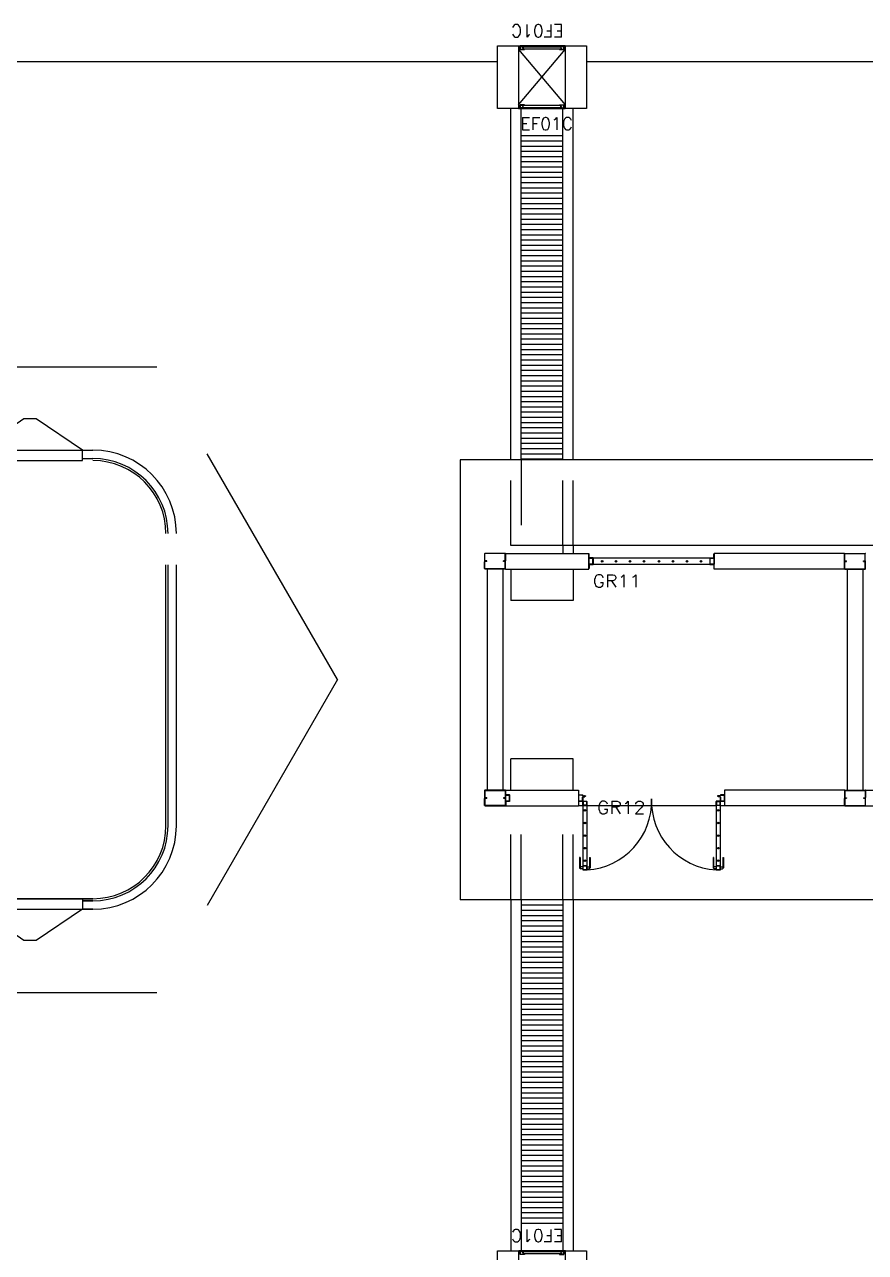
# Model space of a CAD drawing. Header units: millimetres. Extents: x 2046 to 2564, y 885 to 1120.
# Drawn here: x 2315.53 to 2323.59, y 938.29 to 950.06 of the extents above; entities that cross this region are included whole.
import ezdxf

# ---------------------------------------------------------------- set-up
doc = ezdxf.new("R2010")
doc.units = ezdxf.units.MM
doc.header["$LTSCALE"] = 10
doc.linetypes.add('DASHED2', pattern=[0.375, 0.25, -0.125])
doc.linetypes.add('HIDDEN', pattern=[0.375, 0.25, -0.125])
for name, color, linetype in [('AR-ALV', 2, 'Continuous'), ('AR-CALÇADA', 1, 'Continuous'), ('AR-ESQ', 1, 'Continuous'), ('AR-ESTC', 3, 'Continuous'), ('AR-ESTC-C', 3, 'Continuous'), ('AR-ESTC-V3', 3, 'Continuous'), ('AR-PISO', 1, 'Continuous'), ('AR-PISO2', 1, 'Continuous'), ('AR-PORTA', 1, 'Continuous'), ('AR-PROJ', 1, 'HIDDEN'), ('AR-PROJ-RAMPA', 1, 'HIDDEN'), ('AR-SHAFT', 1, 'Continuous'), ('DET-HATCH ACO', 1, 'Continuous'), ('DET-PERFIL CADEIRA-C', 2, 'Continuous'), ('DET-PROJ', 1, 'DASHED2'), ('DT-ESQ-PERFIL CADEIRA-C', 2, 'Continuous'), ('DT-ESQ-PERFIL CADEIRA-V', 1, 'Continuous'), ('DT-ESQ-VENEZIANA-C', 1, 'Continuous'), ('DT-ESQ-VENEZIANA-V', 1, 'Continuous'), ('DT-TXTESQ', 2, 'Continuous'), ('DT-TXTMOD', 1, 'Continuous'), ('esq-c', 1, 'Continuous'), ('maçaneta', 1, 'Continuous'), ('PM-TXT', 2, 'Continuous'), ('porta-c', 1, 'Continuous'), ('porta-v', 2, 'Continuous')]:
    doc.layers.add(name, color=color, linetype=linetype)
doc.layers.add('pontozero', color=7, linetype='Continuous', plot=False)
doc.styles.add('S10', font='simplex.shx', dxfattribs={"height": 0.1})
doc.styles.add('S12', font='simplex.shx', dxfattribs={"width": 1.1, "height": 0.12})

# ---------------------------------------------------------------- blocks, each defined once
blk = doc.blocks.new('EF01C-P')
at = {"layer": 'DT-ESQ-PERFIL CADEIRA-C', "ltscale": 0.1}
for points in [[(0.01, 0.002), (0.01, 0.003), (0.002, 0.003, 1), (0.002, 0), (0.015, 0, 0.414214), (0.016, 0.002), (0.016, 0.033), (0.043, 0.033)], [(0.043, 0.006), (0.018, 0.006), (0.018, 0.016), (0.016, 0.016), (0.016, 0.006, 0.414214), (0.018, 0.005), (0.043, 0.005), (0.056, 0.005, 1), (0.056, 0.008), (0.043, 0.008), (0.043, 0.02), (0.043, 0.032), (0.056, 0.032, 1), (0.056, 0.035), (0.043, 0.035), (0.016, 0.035, 0.414214), (0.015, 0.033), (0.015, 0.002), (0.002, 0.002)], [(0.041, 0.02), (0.041, 0.032, -0.414214), (0.043, 0.033), (0.056, 0.033)], [(0.041, 0.02), (0.041, 0.008, 0.414214), (0.043, 0.006), (0.056, 0.006)], [(0.407, 0.006), (0.432, 0.006), (0.432, 0.016), (0.433, 0.016), (0.433, 0.006, -0.414214), (0.432, 0.005), (0.407, 0.005), (0.394, 0.005, -1), (0.394, 0.008), (0.407, 0.008), (0.407, 0.02), (0.407, 0.032), (0.394, 0.032, -1), (0.394, 0.035), (0.407, 0.035), (0.433, 0.035, -0.414214), (0.435, 0.033), (0.435, 0.002), (0.448, 0.002)], [(0.409, 0.02), (0.409, 0.032, 0.414214), (0.407, 0.033), (0.394, 0.033)], [(0.409, 0.02), (0.409, 0.008, -0.414214), (0.407, 0.006), (0.394, 0.006)], [(0.44, 0.002), (0.44, 0.003), (0.448, 0.003, -1), (0.448, 0), (0.435, 0, -0.414214), (0.433, 0.002), (0.433, 0.033), (0.407, 0.033)]]:
    blk.add_lwpolyline(points, format="xyb", dxfattribs=at)
at = {"layer": 'DT-ESQ-PERFIL CADEIRA-V', "ltscale": 0.1}
blk.add_line((0.015, 0), (0.435, 0), dxfattribs=at)
at = {"layer": 'DT-ESQ-VENEZIANA-C', "ltscale": 0.1}
for p, q in [((0.043, 0.011), (0.407, 0.011)), ((0.043, 0.009), (0.407, 0.009))]:
    blk.add_line(p, q, dxfattribs=at)
at = {"layer": 'DT-ESQ-VENEZIANA-V', "ltscale": 0.1}
blk.add_line((0.043, 0.031), (0.407, 0.031), dxfattribs=at)
at = {"layer": 'DT-TXTESQ', "ltscale": 0.1, "style": 'S12'}
blk.add_text('EF01C', height=0.12, dxfattribs=at).set_placement((0.019, -0.205))
at = {"layer": 'DT-TXTMOD', "ltscale": 0.1, "style": 'S10', "flags": 3}
blk.add_attdef('EF01C', (0.021, -0.14), '', height=0.1, dxfattribs=at)
blk = doc.blocks.new('new block')
at = {"layer": 'AR-ESTC-C', "ltscale": 0.25}
for p, q in [((-37.421, -7.575), (-38.421, -7.575)), ((-38.421, -7.575), (-38.421, -7.675)), ((-37.421, -7.675), (-37.421, -7.575)), ((-37.421, -7.675), (-38.421, -7.675)), ((-38.421, -7.675), (-37.978, -7.975)), ((-37.86, -7.975), (-37.421, -7.675)), ((-37.978, -7.975), (-37.86, -7.975))]:
    blk.add_line(p, q, dxfattribs=at)
blk = doc.blocks.new('gr12-met-01p')
at = {"layer": 'DET-HATCH ACO'}
for centre, start, end in [((0.042, -0.106), 273.424, 1.9278), ((1.358, -0.106), 178.0722, 266.576)]:
    blk.add_arc(centre, 0.659, start, end, dxfattribs=at)
at = {"layer": 'esq-c'}
for p, q in [((0, -0.047), (0, -0.103)), ((0.002, -0.045), (0.038, -0.045)), ((0.038, -0.047), (0.002, -0.047)), ((0.002, -0.103), (0.002, -0.047)), ((0.038, -0.104), (0.002, -0.104)), ((0.002, -0.105), (0.038, -0.105)), ((0.039, -0.053), (0.039, -0.047)), ((0.039, -0.103), (0.039, -0.066)), ((0.04, -0.047), (0.04, -0.053)), ((0.04, -0.066), (0.04, -0.103)), ((0.041, -0.053), (0.069, -0.053)), ((0.041, -0.055), (0.069, -0.055)), ((0.041, -0.064), (0.057, -0.064)), ((0.041, -0.065), (0.057, -0.065)), ((0.041, -0.144), (0.041, -0.108)), ((0.043, -0.106), (0.079, -0.106)), ((0.079, -0.107), (0.043, -0.107)), ((0.043, -0.108), (0.043, -0.144)), ((0.058, -0.057), (0.058, -0.063)), ((0.059, -0.057), (0.059, -0.063)), ((0.069, -0.056), (0.06, -0.056)), ((0.08, -0.108), (0.08, -0.144)), ((0.081, -0.144), (0.081, -0.108)), ((1.319, -0.144), (1.319, -0.108)), ((1.357, -0.106), (1.321, -0.106)), ((1.321, -0.107), (1.357, -0.107)), ((1.321, -0.108), (1.321, -0.144)), ((1.359, -0.053), (1.332, -0.053)), ((1.359, -0.055), (1.332, -0.055)), ((1.332, -0.056), (1.34, -0.056)), ((1.341, -0.057), (1.341, -0.063)), ((1.342, -0.057), (1.342, -0.063)), ((1.359, -0.064), (1.343, -0.064)), ((1.359, -0.065), (1.343, -0.065)), ((1.358, -0.108), (1.358, -0.144)), ((1.359, -0.144), (1.359, -0.108)), ((1.36, -0.047), (1.36, -0.053)), ((1.36, -0.066), (1.36, -0.103)), ((1.361, -0.053), (1.361, -0.047)), ((1.398, -0.045), (1.362, -0.045)), ((1.362, -0.047), (1.398, -0.047)), ((1.361, -0.103), (1.361, -0.066)), ((1.362, -0.104), (1.398, -0.104)), ((1.398, -0.105), (1.362, -0.105)), ((1.399, -0.103), (1.399, -0.047)), ((1.4, -0.047), (1.4, -0.103)), ((0.079, -0.144), (0.043, -0.144)), ((0.043, -0.146), (0.079, -0.146)), ((1.321, -0.144), (1.357, -0.144)), ((1.357, -0.146), (1.321, -0.146)), ((0.041, -0.726), (0.041, -0.762)), ((0.043, -0.724), (0.079, -0.724)), ((0.079, -0.725), (0.043, -0.725)), ((0.043, -0.762), (0.043, -0.726)), ((0.079, -0.762), (0.043, -0.762)), ((0.043, -0.764), (0.079, -0.764)), ((0.08, -0.762), (0.08, -0.726)), ((0.081, -0.726), (0.081, -0.762)), ((1.319, -0.726), (1.319, -0.762)), ((1.357, -0.724), (1.321, -0.724)), ((1.321, -0.725), (1.357, -0.725)), ((1.321, -0.762), (1.321, -0.726)), ((1.321, -0.762), (1.357, -0.762)), ((1.357, -0.764), (1.321, -0.764)), ((1.358, -0.762), (1.358, -0.726)), ((1.359, -0.726), (1.359, -0.762))]:
    blk.add_line(p, q, dxfattribs=at)
for centre, radius, start, end in [((0.002, -0.047), 0.00225, 90, 180), ((0.002, -0.103), 0.00225, 180, 270), ((0.002, -0.047), 0.00075, 90, 180), ((0.002, -0.103), 0.00075, 180, 270), ((0.038, -0.047), 0.00225, 360, 90), ((0.038, -0.047), 0.00075, 360, 90), ((0.038, -0.103), 0.00225, 270, 0), ((0.038, -0.103), 0.00075, 270, 0), ((0.041, -0.053), 0.00225, 180, 269.9975), ((0.041, -0.066), 0.00225, 90, 180), ((0.041, -0.053), 0.00075, 180, 270), ((0.041, -0.066), 0.00075, 90, 180), ((0.043, -0.108), 0.00225, 90, 180), ((0.043, -0.108), 0.00075, 90, 180), ((0.057, -0.063), 0.00075, 270, 0), ((0.057, -0.063), 0.00225, 270, 0), ((0.06, -0.057), 0.00225, 90, 180), ((0.06, -0.057), 0.00075, 90, 180), ((0.069, -0.055), 0.0015, 270, 90), ((0.079, -0.108), 0.00225, 360, 90), ((0.079, -0.108), 0.00075, 360, 90), ((1.321, -0.108), 0.00225, 90, 180), ((1.321, -0.108), 0.00075, 90, 180), ((1.332, -0.055), 0.0015, 90, 270), ((1.34, -0.057), 0.00225, 0, 90), ((1.34, -0.057), 0.00075, 0, 90), ((1.343, -0.063), 0.00225, 180, 270), ((1.343, -0.063), 0.00075, 180, 270), ((1.357, -0.108), 0.00225, 360, 90), ((1.357, -0.108), 0.00075, 360, 90), ((1.359, -0.053), 0.00225, 270.0025, 0), ((1.359, -0.053), 0.00075, 270, 0), ((1.359, -0.066), 0.00225, 0, 90), ((1.359, -0.066), 0.00075, 0, 90), ((1.362, -0.047), 0.00225, 90, 180), ((1.362, -0.103), 0.00225, 180, 270), ((1.362, -0.047), 0.00075, 90, 180), ((1.362, -0.103), 0.00075, 180, 270), ((1.398, -0.047), 0.00225, 360, 90), ((1.398, -0.047), 0.00075, 360, 90), ((1.398, -0.103), 0.00225, 270, 0), ((1.398, -0.103), 0.00075, 270, 0), ((0.043, -0.144), 0.00225, 180, 270), ((0.043, -0.144), 0.00075, 180, 270), ((0.079, -0.144), 0.00225, 270, 0), ((0.079, -0.144), 0.00075, 270, 0), ((1.321, -0.144), 0.00225, 180, 270), ((1.321, -0.144), 0.00075, 180, 270), ((1.357, -0.144), 0.00075, 270, 0), ((1.357, -0.144), 0.00225, 270, 0), ((0.043, -0.726), 0.00225, 90, 180), ((0.043, -0.762), 0.00225, 180, 270), ((0.043, -0.726), 0.00075, 90, 180), ((0.043, -0.762), 0.00075, 180, 270), ((0.079, -0.726), 0.00225, 360, 90), ((0.079, -0.726), 0.00075, 360, 90), ((0.079, -0.762), 0.00225, 270, 0), ((0.079, -0.762), 0.00075, 270, 0), ((1.321, -0.726), 0.00225, 90, 180), ((1.321, -0.762), 0.00225, 180, 270), ((1.321, -0.726), 0.00075, 90, 180), ((1.321, -0.762), 0.00075, 180, 270), ((1.357, -0.726), 0.00225, 360, 90), ((1.357, -0.726), 0.00075, 360, 90), ((1.357, -0.762), 0.00075, 270, 0), ((1.357, -0.762), 0.00225, 270, 0)]:
    blk.add_arc(centre, radius, start, end, dxfattribs=at)
at = {"layer": 'maçaneta'}
for p, q in [((0.011, -0.644), (0.011, -0.744)), ((0.016, -0.644), (0.011, -0.644)), ((0.016, -0.644), (0.016, -0.744)), ((0.106, -0.644), (0.106, -0.744)), ((0.106, -0.644), (0.111, -0.644)), ((0.111, -0.644), (0.111, -0.744)), ((1.289, -0.644), (1.289, -0.744)), ((1.294, -0.644), (1.289, -0.644)), ((1.294, -0.644), (1.294, -0.744)), ((1.384, -0.644), (1.384, -0.744)), ((1.384, -0.644), (1.389, -0.644)), ((1.389, -0.644), (1.389, -0.744)), ((0.016, -0.744), (0.011, -0.744)), ((0.011, -0.744), (0.021, -0.754)), ((0.041, -0.734), (0.016, -0.734)), ((0.041, -0.754), (0.021, -0.754)), ((0.081, -0.734), (0.106, -0.734)), ((0.081, -0.754), (0.101, -0.754)), ((0.111, -0.744), (0.101, -0.754)), ((0.106, -0.744), (0.111, -0.744)), ((1.294, -0.744), (1.289, -0.744)), ((1.289, -0.744), (1.299, -0.754)), ((1.319, -0.734), (1.294, -0.734)), ((1.319, -0.754), (1.299, -0.754)), ((1.359, -0.734), (1.384, -0.734)), ((1.359, -0.754), (1.379, -0.754)), ((1.389, -0.744), (1.379, -0.754)), ((1.384, -0.744), (1.389, -0.744))]:
    blk.add_line(p, q, dxfattribs=at)
at = {"layer": 'porta-c'}
for centre, radius in [((0.061, -0.193), 0.0075), ((0.061, -0.193), 0.005), ((1.339, -0.193), 0.0075), ((1.339, -0.193), 0.005), ((0.061, -0.314), 0.0075), ((0.061, -0.314), 0.005), ((1.339, -0.314), 0.0075), ((1.339, -0.314), 0.005), ((0.061, -0.435), 0.0075), ((0.061, -0.435), 0.005), ((1.339, -0.435), 0.0075), ((1.339, -0.435), 0.005), ((0.061, -0.556), 0.0075), ((0.061, -0.556), 0.005), ((1.339, -0.556), 0.0075), ((1.339, -0.556), 0.005), ((0.061, -0.676), 0.0075), ((0.061, -0.676), 0.005), ((1.339, -0.676), 0.0075), ((1.339, -0.676), 0.005)]:
    blk.add_circle(centre, radius, dxfattribs=at)
at = {"layer": 'porta-v'}
for p, q in [((0.041, -0.144), (0.041, -0.726)), ((0.081, -0.144), (0.081, -0.726)), ((1.319, -0.144), (1.319, -0.726)), ((1.359, -0.144), (1.359, -0.726))]:
    blk.add_line(p, q, dxfattribs=at)
at = {"layer": 'PM-TXT', "style": 'S12', "width": 1.1}
blk.add_attdef('GR', (0.177, -0.226), '', height=0.12, dxfattribs=at)
at = {"layer": 'PM-TXT', "style": 'S12', "width": 1.1, "flags": 1}
for tag, p in [('LARGURA', (0.177, -0.426)), ('FERRAGEM', (0.177, -0.63))]:
    blk.add_attdef(tag, p, '', height=0.12, dxfattribs=at)
blk = doc.blocks.new('gr11-met-01p')
at = {"layer": 'DET-PERFIL CADEIRA-C'}
for points in [[(0, -0.005), (0, -0.042, 0.414214), (0.003, -0.045), (0.04, -0.045), (0.04, -0.043), (0.003, -0.043, -0.414214), (0.002, -0.042), (0.002, -0.005)], [(0, -0.145), (0, -0.108, -0.414214), (0.003, -0.105), (0.04, -0.105), (0.04, -0.107), (0.003, -0.107, 0.414214), (0.002, -0.108), (0.002, -0.145)], [(1.2, -0.005), (1.2, -0.042, -0.414214), (1.197, -0.045), (1.16, -0.045), (1.16, -0.043), (1.197, -0.043, 0.414214), (1.198, -0.042), (1.198, -0.005)], [(1.2, -0.145), (1.2, -0.108, 0.414214), (1.197, -0.105), (1.16, -0.105), (1.16, -0.107), (1.197, -0.107, -0.414214), (1.198, -0.108), (1.198, -0.145)]]:
    blk.add_lwpolyline(points, format="xyb", close=True, dxfattribs=at)
at = {"layer": 'esq-c'}
for p, q in [((0, -0.047), (0, -0.103)), ((0.001, -0.103), (0.001, -0.047)), ((0.002, -0.045), (0.038, -0.045)), ((0.038, -0.047), (0.002, -0.047)), ((0.038, -0.104), (0.002, -0.104)), ((0.002, -0.105), (0.038, -0.105)), ((0.038, -0.103), (0.038, -0.047)), ((0.04, -0.047), (0.04, -0.103)), ((1.16, -0.047), (1.16, -0.103)), ((1.162, -0.045), (1.198, -0.045)), ((1.198, -0.047), (1.162, -0.047)), ((1.162, -0.103), (1.162, -0.047)), ((1.198, -0.104), (1.162, -0.104)), ((1.162, -0.105), (1.198, -0.105)), ((1.199, -0.103), (1.199, -0.047)), ((1.2, -0.047), (1.2, -0.103))]:
    blk.add_line(p, q, dxfattribs=at)
for centre, radius, start, end in [((0.002, -0.047), 0.00225, 90, 180), ((0.002, -0.103), 0.00225, 180, 270), ((0.002, -0.047), 0.00075, 90, 180), ((0.002, -0.103), 0.00075, 180, 270), ((0.038, -0.047), 0.00225, 360, 90), ((0.038, -0.047), 0.00075, 360, 90), ((0.038, -0.103), 0.00075, 270, 0), ((0.038, -0.103), 0.00225, 270, 0), ((1.162, -0.047), 0.00225, 90, 180), ((1.162, -0.103), 0.00225, 180, 270), ((1.162, -0.047), 0.00075, 90, 180), ((1.162, -0.103), 0.00075, 180, 270), ((1.198, -0.047), 0.00225, 360, 90), ((1.198, -0.047), 0.00075, 360, 90), ((1.198, -0.103), 0.00075, 270, 0), ((1.198, -0.103), 0.00225, 270, 0), ((1.198, -0.103), 0.00075, 270, 0), ((1.198, -0.103), 0.00225, 270, 0)]:
    blk.add_arc(centre, radius, start, end, dxfattribs=at)
at = {"layer": 'porta-c'}
for centre, radius in [((0.127, -0.075), 0.0075), ((0.127, -0.075), 0.005), ((0.26, -0.075), 0.0075), ((0.26, -0.075), 0.005), ((0.394, -0.075), 0.0075), ((0.394, -0.075), 0.005), ((0.528, -0.075), 0.0075), ((0.528, -0.075), 0.005), ((0.672, -0.075), 0.0075), ((0.672, -0.075), 0.005), ((0.806, -0.075), 0.0075), ((0.806, -0.075), 0.005), ((0.94, -0.075), 0.0075), ((0.94, -0.075), 0.005), ((1.073, -0.075), 0.0075), ((1.073, -0.075), 0.005)]:
    blk.add_circle(centre, radius, dxfattribs=at)
at = {"layer": 'porta-v'}
for p, q in [((1.162, -0.045), (0.038, -0.045)), ((1.162, -0.105), (0.038, -0.105))]:
    blk.add_line(p, q, dxfattribs=at)
at = {"layer": 'PM-TXT', "style": 'S12', "width": 1.1}
blk.add_attdef('GR', (0.036, -0.324), '', height=0.12, dxfattribs=at)
at = {"layer": 'PM-TXT', "style": 'S12', "width": 1.1, "flags": 1}
for tag, p in [('LARGURA', (0.036, -0.524)), ('FERRAGEM', (0.036, -0.728))]:
    blk.add_attdef(tag, p, '', height=0.12, dxfattribs=at)

msp = doc.modelspace()

# ---------------------------------------------------------------- linework, layer by layer
at = {"layer": 'AR-ALV'}
for p, q in [((2320.136, 944.987), (2320.936, 944.987)), ((2320.136, 944.837), (2320.136, 944.987)), ((2320.936, 944.837), (2320.936, 944.987)), ((2323.386, 944.987), (2322.136, 944.987)), ((2322.136, 944.837), (2322.136, 944.987)), ((2323.386, 944.837), (2323.386, 944.987)), ((2319.961, 944.837), (2319.961, 942.717)), ((2320.111, 944.837), (2320.111, 942.717)), ((2320.136, 944.837), (2320.936, 944.837)), ((2323.386, 944.837), (2322.136, 944.837)), ((2323.411, 944.837), (2323.411, 942.717)), ((2323.561, 944.837), (2323.561, 942.717)), ((2320.132, 942.717), (2320.836, 942.717)), ((2320.836, 942.717), (2320.836, 942.567)), ((2323.39, 942.717), (2322.236, 942.717)), ((2322.236, 942.717), (2322.236, 942.567)), ((2323.582, 942.717), (2324.736, 942.717)), ((2320.132, 942.567), (2320.836, 942.567)), ((2323.39, 942.567), (2322.236, 942.567)), ((2323.582, 942.567), (2324.736, 942.567))]:
    msp.add_line(p, q, dxfattribs=at)
at = {"layer": 'AR-CALÇADA'}
msp.add_line((2319.701, 945.884), (2319.701, 941.667), dxfattribs=at)
at = {"layer": 'AR-ESTC'}
for points in [[(2320.061, 949.852), (2320.261, 949.852), (2320.261, 949.252), (2320.061, 949.252)], [(2320.711, 949.852), (2320.911, 949.852), (2320.911, 949.252), (2320.711, 949.252)], [(2320.261, 937.702), (2320.061, 937.702), (2320.061, 938.302), (2320.261, 938.302)], [(2320.911, 937.702), (2320.711, 937.702), (2320.711, 938.302), (2320.911, 938.302)]]:
    msp.add_lwpolyline(points, close=True, dxfattribs=at)
at = {"layer": 'AR-ESTC-V3'}
for p, q in [((2320.186, 945.884), (2320.186, 949.252)), ((2320.286, 945.884), (2320.286, 949.252)), ((2320.686, 945.884), (2320.686, 949.252)), ((2320.786, 945.884), (2320.786, 949.252)), ((2320.186, 941.667), (2320.186, 938.302)), ((2320.286, 941.667), (2320.286, 938.302)), ((2320.286, 941.667), (2320.286, 938.302)), ((2320.686, 941.667), (2320.686, 938.302)), ((2320.686, 941.667), (2320.686, 938.302)), ((2320.786, 941.667), (2320.786, 938.302)), ((2320.286, 939.867), (2320.686, 939.867)), ((2320.286, 939.817), (2320.686, 939.817)), ((2320.286, 939.767), (2320.686, 939.767)), ((2320.286, 939.717), (2320.686, 939.717)), ((2320.286, 939.667), (2320.686, 939.667)), ((2320.286, 939.617), (2320.686, 939.617)), ((2320.286, 939.567), (2320.686, 939.567)), ((2320.286, 939.517), (2320.686, 939.517)), ((2320.286, 939.467), (2320.686, 939.467)), ((2320.286, 939.417), (2320.686, 939.417)), ((2320.286, 939.367), (2320.686, 939.367)), ((2320.286, 939.317), (2320.686, 939.317)), ((2320.286, 939.267), (2320.686, 939.267)), ((2320.286, 939.217), (2320.686, 939.217)), ((2320.286, 939.167), (2320.686, 939.167)), ((2320.286, 939.117), (2320.686, 939.117)), ((2320.286, 939.067), (2320.686, 939.067)), ((2320.286, 939.017), (2320.686, 939.017)), ((2320.286, 938.967), (2320.686, 938.967)), ((2320.286, 938.917), (2320.686, 938.917)), ((2320.286, 938.867), (2320.686, 938.867)), ((2320.286, 938.817), (2320.686, 938.817)), ((2320.286, 938.767), (2320.686, 938.767)), ((2320.286, 938.717), (2320.686, 938.717)), ((2320.286, 938.667), (2320.686, 938.667)), ((2320.286, 938.617), (2320.686, 938.617)), ((2320.286, 938.567), (2320.686, 938.567))]:
    msp.add_line(p, q, dxfattribs=at)
at = {"layer": 'AR-ESTC-V3', "color": 1}
for p, q in [((2320.286, 948.993), (2320.686, 948.993)), ((2320.286, 948.943), (2320.686, 948.943)), ((2320.286, 948.893), (2320.686, 948.893)), ((2320.286, 948.843), (2320.686, 948.843)), ((2320.286, 948.793), (2320.686, 948.793)), ((2320.286, 948.743), (2320.686, 948.743)), ((2320.286, 948.693), (2320.686, 948.693)), ((2320.286, 948.643), (2320.686, 948.643)), ((2320.286, 948.593), (2320.686, 948.593)), ((2320.286, 948.543), (2320.686, 948.543)), ((2320.286, 948.493), (2320.686, 948.493)), ((2320.286, 948.443), (2320.686, 948.443)), ((2320.286, 948.393), (2320.686, 948.393)), ((2320.286, 948.343), (2320.686, 948.343)), ((2320.286, 948.293), (2320.686, 948.293)), ((2320.286, 948.243), (2320.686, 948.243)), ((2320.286, 948.193), (2320.686, 948.193)), ((2320.286, 948.143), (2320.686, 948.143)), ((2320.286, 948.093), (2320.686, 948.093)), ((2320.286, 948.043), (2320.686, 948.043)), ((2320.286, 947.993), (2320.686, 947.993)), ((2320.286, 947.943), (2320.686, 947.943)), ((2320.286, 947.893), (2320.686, 947.893)), ((2320.286, 947.843), (2320.686, 947.843)), ((2320.286, 947.793), (2320.686, 947.793)), ((2320.286, 947.743), (2320.686, 947.743)), ((2320.286, 947.693), (2320.686, 947.693)), ((2320.286, 947.643), (2320.686, 947.643)), ((2320.286, 947.593), (2320.686, 947.593)), ((2320.286, 947.543), (2320.686, 947.543)), ((2320.286, 947.493), (2320.686, 947.493)), ((2320.286, 947.443), (2320.686, 947.443)), ((2320.286, 947.393), (2320.686, 947.393)), ((2320.286, 947.343), (2320.686, 947.343)), ((2320.286, 947.293), (2320.686, 947.293)), ((2320.286, 947.243), (2320.686, 947.243)), ((2320.286, 947.193), (2320.686, 947.193)), ((2320.286, 947.143), (2320.686, 947.143)), ((2320.286, 947.093), (2320.686, 947.093)), ((2320.286, 947.043), (2320.686, 947.043)), ((2320.286, 946.993), (2320.686, 946.993)), ((2320.286, 946.943), (2320.686, 946.943)), ((2320.286, 946.893), (2320.686, 946.893)), ((2320.286, 946.843), (2320.686, 946.843)), ((2320.286, 946.793), (2320.686, 946.793)), ((2320.286, 946.743), (2320.686, 946.743)), ((2320.286, 946.693), (2320.686, 946.693)), ((2320.286, 946.643), (2320.686, 946.643)), ((2320.286, 946.593), (2320.686, 946.593)), ((2320.286, 946.593), (2320.686, 946.593)), ((2320.286, 946.543), (2320.686, 946.543)), ((2320.286, 946.543), (2320.686, 946.543)), ((2320.286, 946.493), (2320.686, 946.493)), ((2320.286, 946.443), (2320.686, 946.443)), ((2320.286, 946.393), (2320.686, 946.393)), ((2320.286, 946.343), (2320.686, 946.343)), ((2320.286, 946.293), (2320.686, 946.293)), ((2320.286, 946.243), (2320.686, 946.243)), ((2320.286, 946.193), (2320.686, 946.193)), ((2320.286, 946.143), (2320.686, 946.143)), ((2320.286, 946.093), (2320.686, 946.093)), ((2320.286, 946.043), (2320.686, 946.043)), ((2320.286, 945.993), (2320.686, 945.993)), ((2320.286, 945.943), (2320.686, 945.943)), ((2320.286, 945.884), (2320.286, 945.893)), ((2320.286, 945.893), (2320.686, 945.893)), ((2320.686, 945.884), (2320.686, 945.893)), ((2320.286, 941.617), (2320.686, 941.617)), ((2320.286, 941.567), (2320.686, 941.567)), ((2320.286, 941.517), (2320.686, 941.517)), ((2320.286, 941.467), (2320.686, 941.467)), ((2320.286, 941.417), (2320.686, 941.417)), ((2320.286, 941.367), (2320.686, 941.367)), ((2320.286, 941.317), (2320.686, 941.317)), ((2320.286, 941.267), (2320.686, 941.267)), ((2320.286, 941.217), (2320.686, 941.217)), ((2320.286, 941.167), (2320.686, 941.167)), ((2320.286, 941.117), (2320.686, 941.117)), ((2320.286, 941.067), (2320.686, 941.067)), ((2320.286, 941.017), (2320.686, 941.017)), ((2320.286, 940.967), (2320.686, 940.967)), ((2320.286, 940.917), (2320.686, 940.917)), ((2320.286, 940.867), (2320.686, 940.867)), ((2320.286, 940.817), (2320.686, 940.817)), ((2320.286, 940.767), (2320.686, 940.767)), ((2320.286, 940.767), (2320.686, 940.767)), ((2320.286, 940.717), (2320.686, 940.717)), ((2320.286, 940.717), (2320.686, 940.717)), ((2320.286, 940.667), (2320.686, 940.667)), ((2320.286, 940.617), (2320.686, 940.617)), ((2320.286, 940.567), (2320.686, 940.567)), ((2320.286, 940.517), (2320.686, 940.517)), ((2320.286, 940.467), (2320.686, 940.467)), ((2320.286, 940.417), (2320.686, 940.417)), ((2320.286, 940.367), (2320.686, 940.367)), ((2320.286, 940.317), (2320.686, 940.317)), ((2320.286, 940.267), (2320.686, 940.267)), ((2320.286, 940.217), (2320.686, 940.217)), ((2320.286, 940.167), (2320.686, 940.167)), ((2320.286, 940.117), (2320.686, 940.117)), ((2320.286, 940.067), (2320.686, 940.067)), ((2320.286, 940.017), (2320.686, 940.017)), ((2320.286, 939.967), (2320.686, 939.967)), ((2320.286, 939.917), (2320.686, 939.917))]:
    msp.add_line(p, q, dxfattribs=at)
at = {"layer": 'AR-PISO'}
for p, q in [((2327.342, 945.884), (2319.701, 945.884)), ((2326.186, 945.062), (2320.186, 945.062)), ((2320.186, 944.837), (2320.186, 944.537)), ((2320.786, 944.837), (2320.786, 944.537)), ((2320.786, 944.537), (2320.186, 944.537)), ((2320.786, 943.017), (2320.186, 943.017)), ((2320.186, 942.717), (2320.186, 943.017)), ((2320.786, 942.717), (2320.786, 943.017)), ((2320.877, 942.567), (2320.836, 942.567)), ((2322.155, 942.567), (2320.917, 942.567)), ((2322.236, 942.567), (2322.195, 942.567)), ((2327.342, 941.667), (2319.701, 941.667)), ((2327.342, 941.667), (2319.701, 941.667))]:
    msp.add_line(p, q, dxfattribs=at)
at = {"layer": 'AR-PISO2'}
for p, q in [((2314.911, 949.702), (2320.061, 949.702)), ((2320.911, 949.702), (2326.061, 949.702))]:
    msp.add_line(p, q, dxfattribs=at)
at = {"layer": 'AR-PROJ'}
for p, q in [((2289.087, 946.777), (2316.795, 946.777)), ((2289.087, 946.777), (2316.795, 946.777)), ((2289.087, 946.777), (2316.795, 946.777)), ((2318.527, 943.777), (2316.795, 946.777)), ((2318.527, 943.777), (2316.795, 946.777)), ((2318.527, 943.777), (2316.795, 946.777)), ((2318.527, 943.777), (2316.795, 940.777)), ((2318.527, 943.777), (2316.795, 940.777)), ((2318.527, 943.777), (2316.795, 940.777)), ((2289.087, 940.777), (2316.795, 940.777)), ((2289.087, 940.777), (2316.795, 940.777)), ((2289.087, 940.777), (2316.795, 940.777))]:
    msp.add_line(p, q, dxfattribs=at)
at = {"layer": 'AR-PROJ-RAMPA'}
for p, q in [((2312.637, 945.877), (2316.182, 945.877)), ((2312.637, 945.877), (2316.182, 945.877)), ((2316.082, 945.977), (2316.182, 945.977)), ((2316.082, 945.977), (2316.182, 945.977)), ((2316.082, 945.897), (2316.182, 945.897)), ((2316.082, 945.897), (2316.182, 945.897)), ((2316.882, 942.377), (2316.882, 945.177)), ((2316.882, 942.377), (2316.882, 945.177)), ((2316.882, 942.377), (2316.882, 945.177)), ((2316.902, 942.377), (2316.902, 945.177)), ((2316.902, 942.377), (2316.902, 945.177)), ((2316.902, 942.377), (2316.902, 945.177)), ((2316.982, 942.377), (2316.982, 945.177)), ((2316.982, 942.377), (2316.982, 945.177)), ((2316.982, 942.377), (2316.982, 945.177)), ((2289.286, 941.677), (2316.181, 941.677)), ((2316.181, 941.677), (2289.286, 941.677)), ((2316.082, 941.657), (2316.181, 941.657)), ((2316.181, 941.657), (2316.082, 941.657)), ((2316.082, 941.577), (2316.181, 941.577)), ((2316.181, 941.577), (2316.082, 941.577))]:
    msp.add_line(p, q, dxfattribs=at)
for centre, radius, start, end in [((2316.182, 945.177), 0.8, 0, 90), ((2316.182, 945.177), 0.8, 0, 90), ((2316.182, 945.177), 0.8, 0, 90), ((2316.182, 945.177), 0.72, 0, 90), ((2316.182, 945.177), 0.72, 0, 90), ((2316.182, 945.177), 0.72, 0, 90), ((2316.182, 945.177), 0.7, 0, 90), ((2316.182, 945.177), 0.7, 0, 90), ((2316.182, 945.177), 0.7, 0, 90), ((2316.182, 942.377), 0.7, 270, 0), ((2316.182, 942.377), 0.72, 270, 0), ((2316.182, 942.377), 0.8, 270, 0), ((2316.182, 942.377), 0.7, 270, 0), ((2316.182, 942.377), 0.72, 270, 0), ((2316.182, 942.377), 0.8, 270, 0), ((2316.182, 942.377), 0.7, 270, 0), ((2316.182, 942.377), 0.72, 270, 0), ((2316.182, 942.377), 0.8, 270, 0)]:
    msp.add_arc(centre, radius, start, end, dxfattribs=at)
at = {"layer": 'AR-SHAFT'}
for p, q in [((2320.262, 949.287), (2320.709, 949.817)), ((2320.262, 949.817), (2320.709, 949.287))]:
    msp.add_line(p, q, dxfattribs=at)
at = {"layer": 'DET-PERFIL CADEIRA-C'}
for p, q in [((2319.936, 944.983), (2319.936, 944.917)), ((2319.939, 944.917), (2319.939, 944.982)), ((2320.132, 944.987), (2319.94, 944.987)), ((2320.131, 944.985), (2319.941, 944.985)), ((2320.133, 944.917), (2320.133, 944.982)), ((2320.136, 944.983), (2320.136, 944.917)), ((2323.386, 944.983), (2323.386, 944.917)), ((2323.386, 944.983), (2323.386, 944.917)), ((2323.389, 944.917), (2323.389, 944.982)), ((2323.389, 944.917), (2323.389, 944.982)), ((2323.39, 944.987), (2323.582, 944.987)), ((2323.39, 944.987), (2323.582, 944.987)), ((2323.391, 944.985), (2323.581, 944.985)), ((2323.391, 944.985), (2323.581, 944.985)), ((2323.583, 944.917), (2323.583, 944.982)), ((2323.583, 944.917), (2323.583, 944.982)), ((2319.936, 944.842), (2319.936, 944.908)), ((2319.939, 944.842), (2319.939, 944.907)), ((2319.956, 944.912), (2319.94, 944.912)), ((2320.132, 944.837), (2319.94, 944.837)), ((2319.956, 944.915), (2319.941, 944.915)), ((2319.956, 944.91), (2319.941, 944.91)), ((2320.131, 944.84), (2319.941, 944.84)), ((2319.956, 944.91), (2319.956, 944.915)), ((2320.131, 944.915), (2320.116, 944.915)), ((2320.116, 944.91), (2320.116, 944.915)), ((2320.132, 944.912), (2320.116, 944.912)), ((2320.131, 944.91), (2320.116, 944.91)), ((2320.133, 944.842), (2320.133, 944.907)), ((2320.136, 944.842), (2320.136, 944.908)), ((2323.386, 944.842), (2323.386, 944.908)), ((2323.386, 944.842), (2323.386, 944.908)), ((2323.389, 944.842), (2323.389, 944.907)), ((2323.389, 944.842), (2323.389, 944.907)), ((2323.39, 944.912), (2323.406, 944.912)), ((2323.39, 944.912), (2323.406, 944.912)), ((2323.39, 944.837), (2323.582, 944.837)), ((2323.39, 944.837), (2323.582, 944.837)), ((2323.391, 944.915), (2323.406, 944.915)), ((2323.391, 944.915), (2323.406, 944.915)), ((2323.391, 944.91), (2323.406, 944.91)), ((2323.391, 944.91), (2323.406, 944.91)), ((2323.391, 944.84), (2323.581, 944.84)), ((2323.391, 944.84), (2323.581, 944.84)), ((2323.406, 944.91), (2323.406, 944.915)), ((2323.406, 944.91), (2323.406, 944.915)), ((2323.566, 944.91), (2323.566, 944.915)), ((2323.566, 944.915), (2323.581, 944.915)), ((2323.566, 944.91), (2323.566, 944.915)), ((2323.566, 944.915), (2323.581, 944.915)), ((2323.566, 944.912), (2323.582, 944.912)), ((2323.566, 944.912), (2323.582, 944.912)), ((2323.566, 944.91), (2323.581, 944.91)), ((2323.566, 944.91), (2323.581, 944.91)), ((2323.583, 944.842), (2323.583, 944.907)), ((2323.583, 944.842), (2323.583, 944.907)), ((2323.586, 944.842), (2323.586, 944.908)), ((2323.586, 944.842), (2323.586, 944.908)), ((2319.936, 942.713), (2319.936, 942.647)), ((2319.936, 942.713), (2319.936, 942.647)), ((2319.936, 942.713), (2319.936, 942.647)), ((2319.939, 942.712), (2319.939, 942.647)), ((2319.939, 942.712), (2319.939, 942.647)), ((2319.939, 942.712), (2319.939, 942.647)), ((2319.94, 942.717), (2320.132, 942.717)), ((2320.132, 942.717), (2319.94, 942.717)), ((2320.132, 942.717), (2319.94, 942.717)), ((2319.941, 942.715), (2320.131, 942.715)), ((2320.131, 942.715), (2319.941, 942.715)), ((2320.131, 942.715), (2319.941, 942.715)), ((2320.133, 942.712), (2320.133, 942.647)), ((2320.133, 942.712), (2320.133, 942.647)), ((2320.133, 942.712), (2320.133, 942.647)), ((2320.136, 942.713), (2320.136, 942.647)), ((2320.136, 942.713), (2320.136, 942.647)), ((2320.136, 942.713), (2320.136, 942.647)), ((2323.386, 942.713), (2323.386, 942.647)), ((2323.389, 942.712), (2323.389, 942.647)), ((2323.39, 942.717), (2323.582, 942.717)), ((2323.391, 942.715), (2323.581, 942.715)), ((2323.583, 942.712), (2323.583, 942.647)), ((2323.586, 942.713), (2323.586, 942.647)), ((2319.936, 942.572), (2319.936, 942.638)), ((2319.936, 942.572), (2319.936, 942.638)), ((2319.936, 942.572), (2319.936, 942.638)), ((2319.939, 942.637), (2319.939, 942.572)), ((2319.939, 942.637), (2319.939, 942.572)), ((2319.939, 942.637), (2319.939, 942.572)), ((2319.94, 942.642), (2319.956, 942.642)), ((2319.956, 942.642), (2319.94, 942.642)), ((2319.956, 942.642), (2319.94, 942.642)), ((2319.94, 942.567), (2320.132, 942.567)), ((2320.132, 942.567), (2319.94, 942.567)), ((2320.132, 942.567), (2319.94, 942.567)), ((2319.941, 942.645), (2319.956, 942.645)), ((2319.956, 942.645), (2319.941, 942.645)), ((2319.956, 942.645), (2319.941, 942.645)), ((2319.941, 942.64), (2319.956, 942.64)), ((2319.956, 942.64), (2319.941, 942.64)), ((2319.956, 942.64), (2319.941, 942.64)), ((2319.941, 942.57), (2320.131, 942.57)), ((2320.131, 942.57), (2319.941, 942.57)), ((2320.131, 942.57), (2319.941, 942.57)), ((2319.956, 942.645), (2319.956, 942.64)), ((2319.956, 942.645), (2319.956, 942.64)), ((2319.956, 942.645), (2319.956, 942.64)), ((2320.116, 942.645), (2320.116, 942.64)), ((2320.116, 942.645), (2320.131, 942.645)), ((2320.131, 942.645), (2320.116, 942.645)), ((2320.116, 942.645), (2320.116, 942.64)), ((2320.131, 942.645), (2320.116, 942.645)), ((2320.116, 942.645), (2320.116, 942.64)), ((2320.116, 942.642), (2320.132, 942.642)), ((2320.132, 942.642), (2320.116, 942.642)), ((2320.132, 942.642), (2320.116, 942.642)), ((2320.116, 942.64), (2320.131, 942.64)), ((2320.131, 942.64), (2320.116, 942.64)), ((2320.131, 942.64), (2320.116, 942.64)), ((2320.133, 942.637), (2320.133, 942.572)), ((2320.133, 942.637), (2320.133, 942.572)), ((2320.133, 942.637), (2320.133, 942.572)), ((2320.136, 942.572), (2320.136, 942.638)), ((2320.136, 942.572), (2320.136, 942.638)), ((2320.136, 942.572), (2320.136, 942.638)), ((2323.386, 942.572), (2323.386, 942.638)), ((2323.389, 942.637), (2323.389, 942.572)), ((2323.39, 942.642), (2323.406, 942.642)), ((2323.39, 942.567), (2323.582, 942.567)), ((2323.391, 942.645), (2323.406, 942.645)), ((2323.391, 942.64), (2323.406, 942.64)), ((2323.391, 942.57), (2323.581, 942.57)), ((2323.406, 942.645), (2323.406, 942.64)), ((2323.566, 942.645), (2323.566, 942.64)), ((2323.566, 942.645), (2323.581, 942.645)), ((2323.566, 942.642), (2323.582, 942.642)), ((2323.566, 942.64), (2323.581, 942.64)), ((2323.583, 942.637), (2323.583, 942.572))]:
    msp.add_line(p, q, dxfattribs=at)
for points in [[(2320.136, 942.712), (2320.136, 942.675, 0.414214), (2320.139, 942.672), (2320.176, 942.672), (2320.176, 942.674), (2320.139, 942.674, -0.414214), (2320.138, 942.676), (2320.138, 942.712)], [(2320.136, 942.572), (2320.136, 942.61, -0.414214), (2320.139, 942.612), (2320.176, 942.612), (2320.176, 942.61), (2320.139, 942.61, 0.414214), (2320.138, 942.609), (2320.138, 942.572)]]:
    msp.add_lwpolyline(points, format="xyb", close=True, dxfattribs=at)
for centre, radius, start, end in [((2319.94, 944.983), 0.00428, 90, 180), ((2319.941, 944.982), 0.00214, 90, 180), ((2320.131, 944.982), 0.00214, 0, 90), ((2320.132, 944.983), 0.00428, 0, 90), ((2323.39, 944.983), 0.00428, 90, 180), ((2323.39, 944.983), 0.00428, 90, 180), ((2323.391, 944.982), 0.00214, 90, 180), ((2323.391, 944.982), 0.00214, 90, 180), ((2323.581, 944.982), 0.00214, 360, 90), ((2323.581, 944.982), 0.00214, 360, 90), ((2323.582, 944.983), 0.00428, 360, 90), ((2323.582, 944.983), 0.00428, 360, 90), ((2319.94, 944.917), 0.00428, 180, 270), ((2319.94, 944.908), 0.00428, 90, 180), ((2319.94, 944.842), 0.00428, 180, 270), ((2319.941, 944.917), 0.00214, 180, 270), ((2319.941, 944.907), 0.00214, 90, 180), ((2319.941, 944.842), 0.00214, 180, 270), ((2320.131, 944.917), 0.00214, 270, 0), ((2320.131, 944.907), 0.00214, 360, 90), ((2320.131, 944.842), 0.00214, 270, 360), ((2320.132, 944.917), 0.00428, 270, 0), ((2320.132, 944.908), 0.00428, 0, 90), ((2320.132, 944.842), 0.00428, 270, 360), ((2323.39, 944.917), 0.00428, 180, 270), ((2323.39, 944.917), 0.00428, 180, 270), ((2323.39, 944.908), 0.00428, 90, 180), ((2323.39, 944.908), 0.00428, 90, 180), ((2323.39, 944.842), 0.00428, 180, 270), ((2323.39, 944.842), 0.00428, 180, 270), ((2323.391, 944.917), 0.00214, 180, 270), ((2323.391, 944.917), 0.00214, 180, 270), ((2323.391, 944.907), 0.00214, 90, 180), ((2323.391, 944.907), 0.00214, 90, 180), ((2323.391, 944.842), 0.00214, 180, 270), ((2323.391, 944.842), 0.00214, 180, 270), ((2323.581, 944.917), 0.00214, 270, 0), ((2323.581, 944.917), 0.00214, 270, 0), ((2323.581, 944.907), 0.00214, 0, 90), ((2323.581, 944.907), 0.00214, 0, 90), ((2323.581, 944.842), 0.00214, 270, 360), ((2323.581, 944.842), 0.00214, 270, 360), ((2323.582, 944.917), 0.00428, 270, 0), ((2323.582, 944.917), 0.00428, 270, 0), ((2323.582, 944.908), 0.00428, 360, 90), ((2323.582, 944.908), 0.00428, 360, 90), ((2323.582, 944.842), 0.00428, 270, 360), ((2323.582, 944.842), 0.00428, 270, 360), ((2319.94, 942.713), 0.00428, 90, 180), ((2319.94, 942.713), 0.00428, 90, 180), ((2319.94, 942.713), 0.00428, 90, 180), ((2319.941, 942.712), 0.00214, 90, 180), ((2319.941, 942.712), 0.00214, 90, 180), ((2319.941, 942.712), 0.00214, 90, 180), ((2320.131, 942.712), 0.00214, 0, 90), ((2320.131, 942.712), 0.00214, 0, 90), ((2320.131, 942.712), 0.00214, 0, 90), ((2320.132, 942.713), 0.00428, 0, 90), ((2320.132, 942.713), 0.00428, 0, 90), ((2320.132, 942.713), 0.00428, 0, 90), ((2323.39, 942.713), 0.00428, 90, 180), ((2323.391, 942.712), 0.00214, 90, 180), ((2323.581, 942.712), 0.00214, 0, 90), ((2323.582, 942.713), 0.00428, 0, 90), ((2319.94, 942.647), 0.00428, 180, 270), ((2319.94, 942.647), 0.00428, 180, 270), ((2319.94, 942.647), 0.00428, 180, 270), ((2319.94, 942.638), 0.00428, 90, 180), ((2319.94, 942.638), 0.00428, 90, 180), ((2319.94, 942.638), 0.00428, 90, 180), ((2319.94, 942.572), 0.00428, 180, 270), ((2319.94, 942.572), 0.00428, 180, 270), ((2319.94, 942.572), 0.00428, 180, 270), ((2319.941, 942.647), 0.00214, 180, 270), ((2319.941, 942.647), 0.00214, 180, 270), ((2319.941, 942.647), 0.00214, 180, 270), ((2319.941, 942.637), 0.00214, 90, 180), ((2319.941, 942.637), 0.00214, 90, 180), ((2319.941, 942.637), 0.00214, 90, 180), ((2319.941, 942.572), 0.00214, 180, 270), ((2319.941, 942.572), 0.00214, 180, 270), ((2319.941, 942.572), 0.00214, 180, 270), ((2320.131, 942.647), 0.00214, 270, 0), ((2320.131, 942.647), 0.00214, 270, 0), ((2320.131, 942.647), 0.00214, 270, 0), ((2320.131, 942.637), 0.00214, 0, 90), ((2320.131, 942.637), 0.00214, 360, 90), ((2320.131, 942.637), 0.00214, 360, 90), ((2320.131, 942.572), 0.00214, 270, 0), ((2320.131, 942.572), 0.00214, 270, 0), ((2320.131, 942.572), 0.00214, 270, 0), ((2320.132, 942.647), 0.00428, 270, 0), ((2320.132, 942.647), 0.00428, 270, 0), ((2320.132, 942.647), 0.00428, 270, 0), ((2320.132, 942.638), 0.00428, 0, 90), ((2320.132, 942.638), 0.00428, 0, 90), ((2320.132, 942.638), 0.00428, 0, 90), ((2320.132, 942.572), 0.00428, 270, 0), ((2320.132, 942.572), 0.00428, 270, 0), ((2320.132, 942.572), 0.00428, 270, 0), ((2323.39, 942.647), 0.00428, 180, 270), ((2323.39, 942.638), 0.00428, 90, 180), ((2323.39, 942.572), 0.00428, 180, 270), ((2323.391, 942.647), 0.00214, 180, 270), ((2323.391, 942.637), 0.00214, 90, 180), ((2323.391, 942.572), 0.00214, 180, 270), ((2323.581, 942.647), 0.00214, 270, 0), ((2323.581, 942.637), 0.00214, 0, 90), ((2323.581, 942.572), 0.00214, 270, 0), ((2323.582, 942.647), 0.00428, 270, 0), ((2323.582, 942.638), 0.00428, 0, 90), ((2323.582, 942.572), 0.00428, 270, 0)]:
    msp.add_arc(centre, radius, start, end, dxfattribs=at)
at = {"layer": 'DET-PROJ', "ltscale": 0.25}
for p, q in [((2320.186, 945.062), (2320.186, 945.884)), ((2320.286, 945.884), (2320.286, 944.987)), ((2320.686, 945.062), (2320.686, 945.884)), ((2320.786, 945.062), (2320.786, 945.884)), ((2320.686, 945.062), (2320.686, 944.987)), ((2320.786, 945.062), (2320.786, 944.987)), ((2320.186, 941.667), (2320.186, 942.567)), ((2320.286, 941.667), (2320.286, 942.567)), ((2320.686, 941.667), (2320.686, 942.567)), ((2320.786, 941.667), (2320.786, 942.567))]:
    msp.add_line(p, q, dxfattribs=at)
at = {"layer": 'esq-c'}
for p, q in [((2320.136, 942.615), (2320.136, 942.67)), ((2320.137, 942.67), (2320.137, 942.615)), ((2320.174, 942.672), (2320.138, 942.672)), ((2320.138, 942.671), (2320.174, 942.671)), ((2320.138, 942.614), (2320.174, 942.614)), ((2320.174, 942.612), (2320.138, 942.612)), ((2320.174, 942.67), (2320.174, 942.615)), ((2320.176, 942.615), (2320.176, 942.67))]:
    msp.add_line(p, q, dxfattribs=at)
for centre, radius, start, end in [((2320.138, 942.67), 0.00225, 90, 180), ((2320.138, 942.615), 0.00225, 180, 270), ((2320.138, 942.67), 0.00075, 90, 180), ((2320.138, 942.615), 0.00075, 180, 270), ((2320.174, 942.67), 0.00225, 0, 90), ((2320.174, 942.67), 0.00075, 0, 90), ((2320.174, 942.615), 0.00075, 270, 0), ((2320.174, 942.615), 0.00225, 270, 0)]:
    msp.add_arc(centre, radius, start, end, dxfattribs=at)

# ---------------------------------------------------------------- block references
at = {"layer": 'AR-ESQ', "rotation": 180}
for p in [(2320.711, 949.852), (2320.711, 938.302)]:
    msp.add_blockref('EF01C-P', p, dxfattribs=at)
at = {"layer": 'AR-ESQ'}
msp.add_blockref('EF01C-P', (2320.261, 949.252), dxfattribs=at)
msp.add_blockref('gr11-met-01p', (2320.936, 944.987), dxfattribs=at).add_auto_attribs({'GR': 'GR11'})
at = {"layer": 'AR-PORTA'}
msp.add_blockref('gr12-met-01p', (2320.836, 942.717), dxfattribs=at).add_auto_attribs({'GR': 'GR12'})
at = {"layer": 'pontozero', "rotation": 180}
msp.add_blockref('new block', (2277.661, 938.302), dxfattribs=at)
msp.add_blockref('new block', (2277.661, 938.302), dxfattribs=at)
msp.add_blockref('new block', (2277.661, 938.302), dxfattribs=at)
at = {"layer": 'pontozero', "xscale": -1}
msp.add_blockref('new block', (2277.661, 949.252), dxfattribs=at)
msp.add_blockref('new block', (2277.661, 949.252), dxfattribs=at)
msp.add_blockref('new block', (2277.661, 949.252), dxfattribs=at)

doc.saveas('drawing.dxf')
